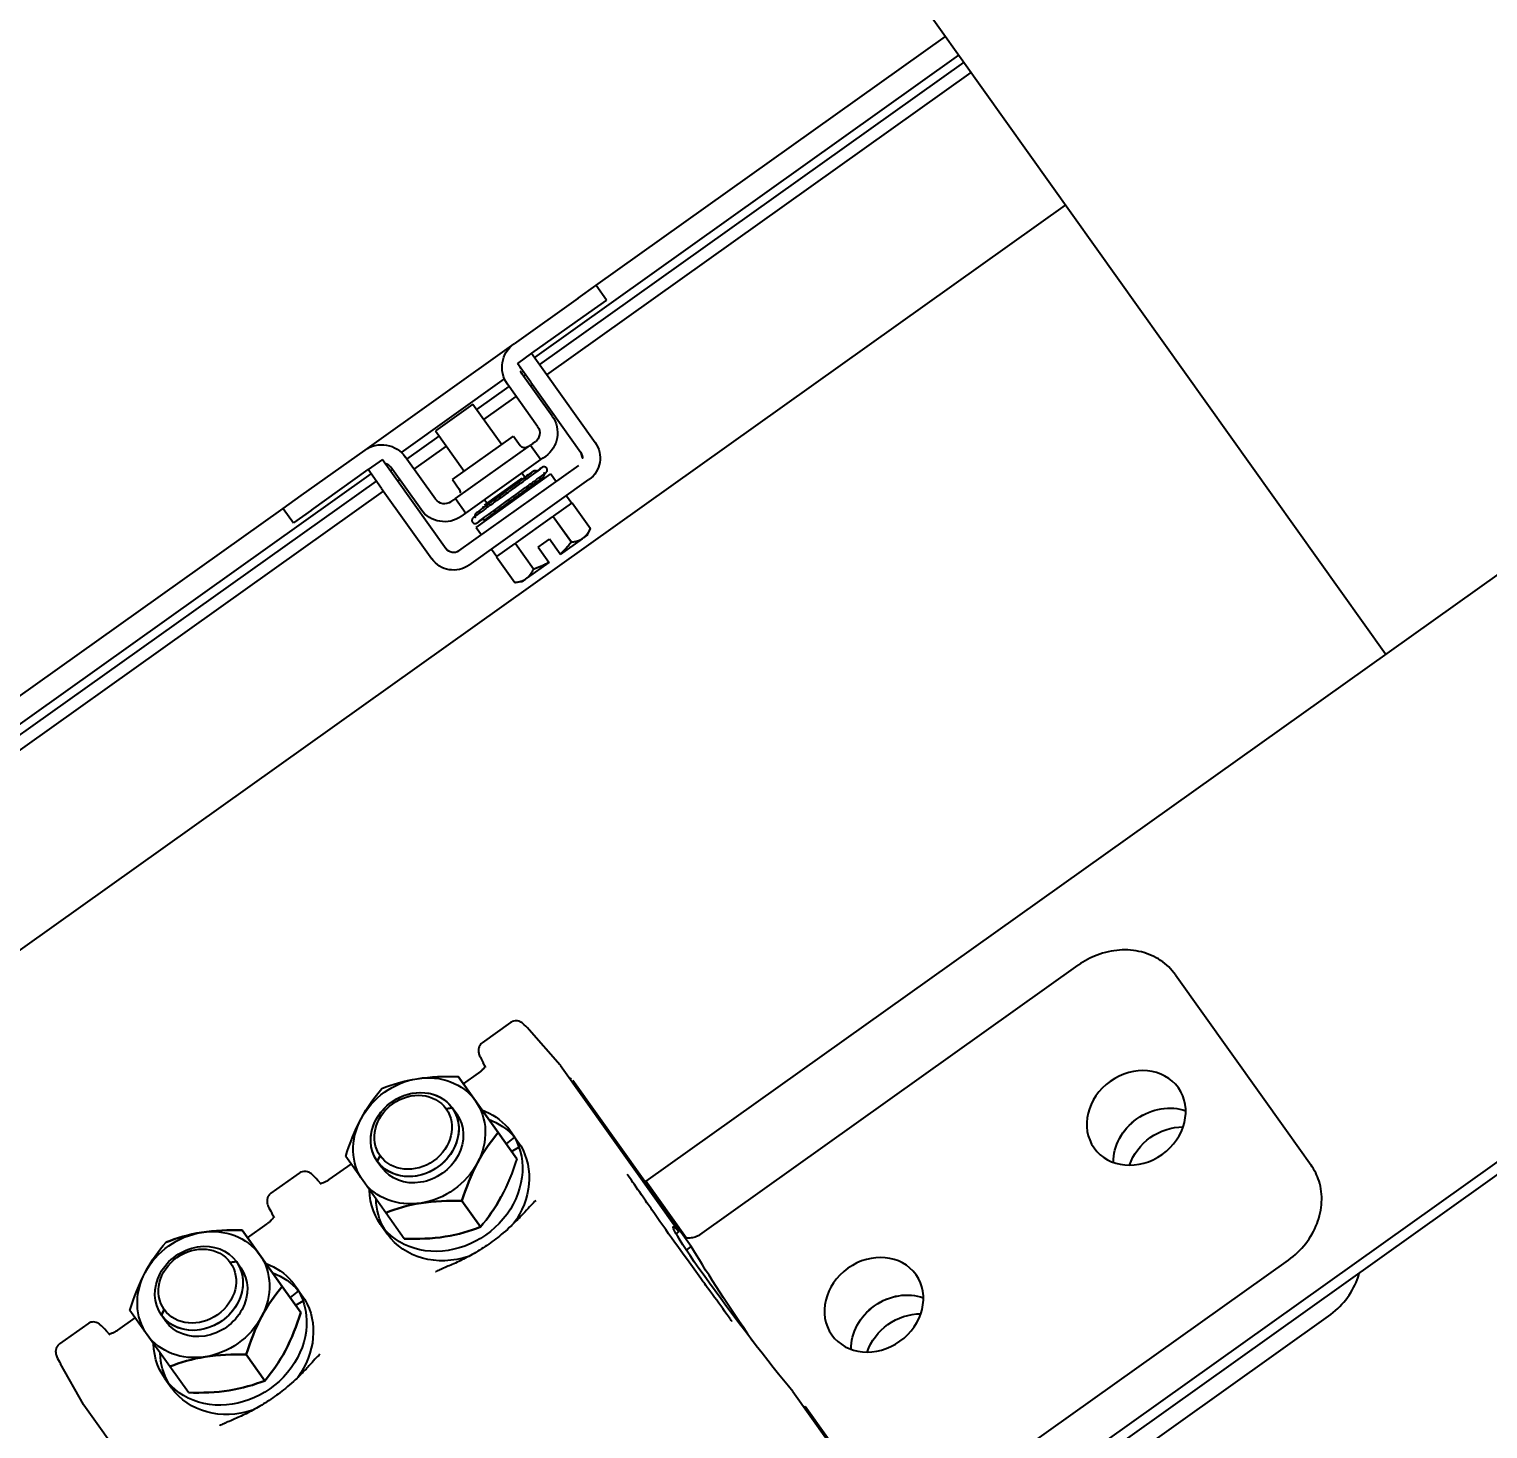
# Model space of a CAD drawing. Header units: feet. Extents: x 2321988 to 2329858, y 6722724 to 6730499.
# Drawn here: x 2326038.426 to 2326039.086, y 6726820.57 to 6726821.204 of the extents above; entities that cross this region are included whole.
import ezdxf

# ---------------------------------------------------------------- set-up
doc = ezdxf.new("R2010")
doc.units = ezdxf.units.FT
doc.header["$MEASUREMENT"] = 0
doc.header["$PDSIZE"] = 5
doc.layers.add('BESS Dimensions', color=3, linetype='Continuous')
doc.layers.add('C-BESS-EQUIPMENT', color=255, linetype='Continuous')
doc.styles.add('TG_DIMS', font='arial.ttf')
doc.dimstyles.new('TG-PROPOSED-ANNO', dxfattribs={"dimtxt": 0.1, "dimasz": 0.1, "dimexe": 0.05, "dimexo": 0.05, "dimgap": 0.02, "dimtad": 0, "dimtih": 1, "dimtoh": 1, "dimdsep": 46, "dimtxsty": 'TG_DIMS', "dimcen": 0, "dimclrd": 256, "dimclre": 256, "dimclrt": 256, "dimaunit": 1, "dimadec": 6, "dimazin": 2, "dimtfac": 1, "dimtofl": 0, "dimtmove": 1, "dimatfit": 3, "dimfxl": 1, "dimtolj": 1, "dimtzin": 0, "dimarcsym": 0})

# ---------------------------------------------------------------- blocks, each defined once
blk = doc.blocks.new('Midpoint Site Plan$0$GA 34.5kV 10MVAR Cap Bank top')
at = {"color": 0}
for p, q in [((-23.4298, 39.2302), (-20.905, 39.2302)), ((-23.505, 39.0877), (-23.505, 37.9801)), ((23.5, 39.1353), (-23.5, 39.1353)), ((23.5, 39.0791), (-23.5, 39.0791)), ((-23.5121, 37.8751), (-23.5121, 38.9827)), ((-23.1914, 38.8552), (-20.905, 38.8552)), ((-20.505, 38.2761), (-20.505, 38.5061)), ((-20.505, 37.2369), (-20.505, 38.2761)), ((-23.5121, 37.9801), (-23.505, 37.9801)), ((-23.5373, 36.913), (-23.505, 36.913)), ((-23.505, 36.913), (-23.505, 35.8054)), ((-23.5, 36.8587), (-23.5, 36.481)), ((-23.4295, 36.8878), (-20.905, 36.8878)), ((-23.5121, 36.808), (-23.5318, 36.808)), ((-23.5121, 35.7004), (-23.5121, 36.808)), ((-26.6921, 36.759), (-26.6921, 35.7004)), ((23.5, 36.481), (-23.5, 36.481)), ((-18.565, 36.481), (-18.565, 31.352)), ((-26.1565, 36.2185), (-26.1565, 36.2185)), ((-24.0477, 36.2185), (-24.0477, 36.2185)), ((-25.815, 35.9877), (-25.815, 36.1617)), ((-25.815, 36.1617), (-25.815, 35.9877)), ((-24.375, 35.9877), (-24.375, 36.1617)), ((-24.375, 36.1617), (-24.375, 35.9877)), ((-26.2495, 35.8377), (-26.2495, 35.9002)), ((-26.19, 35.9742), (-26.19, 35.8002)), ((-25.44, 35.8002), (-25.44, 35.9742)), ((-25.44, 35.9742), (-25.44, 35.8002)), ((-25.4399, 35.9258), (-25.3935, 35.929)), ((-25.3818, 35.8673), (-25.3818, 35.9298)), ((-24.8095, 35.8377), (-24.8095, 35.9002)), ((-24.75, 35.9742), (-24.75, 35.8002)), ((-24, 35.8002), (-24, 35.9742)), ((-24, 35.9742), (-24, 35.8002)), ((-24, 35.9258), (-23.9535, 35.929)), ((-23.9418, 35.8673), (-23.9418, 35.9298)), ((-25.3822, 35.8707), (-25.4399, 35.8747)), ((-25.3818, 35.8673), (-25.3818, 35.8082)), ((-23.9422, 35.8707), (-24, 35.8747)), ((-23.9418, 35.8673), (-23.9418, 35.8082)), ((-26.19, 35.8002), (-26.19, 35.5877)), ((-25.44, 35.8002), (-25.44, 35.5877)), ((-25.44, 35.5877), (-25.44, 35.8002)), ((-24.75, 35.8002), (-24.75, 35.5877)), ((-24, 35.8002), (-24, 35.5877)), ((-24, 35.5877), (-24, 35.8002)), ((-26.6919, 35.6965), (-26.6654, 35.4439)), ((-23.5123, 35.6965), (-23.5388, 35.4439)), ((-26.19, 35.5877), (-26.19, 35.4252)), ((-26.065, 35.5877), (-26.065, 35.5456)), ((-25.565, 35.5456), (-25.565, 35.5877)), ((-25.44, 35.5877), (-25.44, 35.4252)), ((-25.44, 35.4252), (-25.44, 35.5877)), ((-24.75, 35.5877), (-24.75, 35.4252)), ((-24.625, 35.5456), (-24.625, 35.5877)), ((-24.625, 35.5877), (-24.625, 35.5456)), ((-24.125, 35.5877), (-24.125, 35.5456)), ((-24.125, 35.5456), (-24.125, 35.5877)), ((-24, 35.5877), (-24, 35.4252)), ((-24, 35.4252), (-24, 35.5877)), ((-26.065, 35.5456), (-26.0352, 35.5307)), ((-26.0352, 35.5307), (-26.065, 35.5456)), ((-25.5947, 35.5307), (-25.565, 35.5456)), ((-25.565, 35.5456), (-25.5947, 35.5307)), ((-24.625, 35.5456), (-24.5952, 35.5307)), ((-24.5952, 35.5307), (-24.625, 35.5456)), ((-24.1547, 35.5307), (-24.125, 35.5456)), ((-24.125, 35.5456), (-24.1547, 35.5307)), ((-26.3557, 35.4728), (-26.3588, 35.4439)), ((-26.3056, 35.4754), (-26.1901, 35.4754)), ((-25.4399, 35.4754), (-25.3086, 35.4754)), ((-25.2584, 35.4728), (-25.2554, 35.4439)), ((-24.9457, 35.4728), (-24.9488, 35.4439)), ((-24.8956, 35.4754), (-24.7501, 35.4754)), ((-23.9999, 35.4754), (-23.8986, 35.4754)), ((-23.8484, 35.4728), (-23.8454, 35.4439)), ((-26.4177, 35.3522), (-26.6065, 35.3522)), ((-25.0077, 35.3522), (-25.1965, 35.3522)), ((-23.5977, 35.3522), (-23.7865, 35.3522)), ((-28.9051, 33.4855), (-18.565, 33.4855)), ((-22.1586, 33.437), (-22.1921, 33.4177)), ((-22.1921, 33.247), (-22.1921, 33.4177)), ((-22.1347, 33.437), (-22.1586, 33.437)), ((-22.1347, 33.437), (-22.1233, 33.437)), ((-21.9771, 33.437), (-22.1233, 33.437)), ((-22.0657, 33.4177), (-22.0659, 33.4177)), ((-22.0659, 33.247), (-22.0659, 33.4177)), ((-22.0657, 33.247), (-22.0657, 33.4177)), ((-21.9771, 33.4353), (-21.9771, 33.437)), ((-21.9771, 33.336), (-21.9771, 33.4353)), ((-21.7559, 33.437), (-21.9021, 33.437)), ((-21.9021, 33.437), (-21.9021, 33.4353)), ((-21.9021, 33.4353), (-21.9021, 33.336)), ((-21.8132, 33.4177), (-21.8135, 33.4177)), ((-21.8135, 33.247), (-21.8135, 33.4177)), ((-21.8132, 33.247), (-21.8132, 33.4177)), ((-21.7559, 33.437), (-21.7445, 33.437)), ((-21.7206, 33.437), (-21.7445, 33.437)), ((-21.7206, 33.437), (-21.6871, 33.4177)), ((-21.6871, 33.247), (-21.6871, 33.4177)), ((-21.9771, 33.336), (-21.9021, 33.336)), ((-22.1921, 33.247), (-22.1895, 33.247)), ((-22.1896, 33.197), (-22.1896, 33.247)), ((-22.1895, 33.247), (-22.0685, 33.247)), ((-22.0685, 33.247), (-22.0659, 33.247)), ((-22.0657, 33.247), (-22.0659, 33.247)), ((-22.0657, 33.247), (-22.0606, 33.247)), ((-22.0606, 33.247), (-21.8186, 33.247)), ((-21.8186, 33.247), (-21.8135, 33.247)), ((-21.8132, 33.247), (-21.8135, 33.247)), ((-21.8132, 33.247), (-21.8107, 33.247)), ((-21.8107, 33.247), (-21.6896, 33.247)), ((-21.6896, 33.197), (-21.6896, 33.247)), ((-21.6896, 33.247), (-21.6871, 33.247)), ((-22.3396, 33.197), (-21.5396, 33.197)), ((-22.4846, 32.582), (-22.4846, 33.052)), ((-22.3896, 32.582), (-22.3896, 33.052)), ((-22.3396, 33.102), (-21.5396, 33.102)), ((-22.1896, 33.052), (-22.1896, 33.102)), ((-22.1896, 33.052), (-21.6896, 33.052)), ((-21.6896, 33.052), (-21.6896, 33.102)), ((-21.4896, 32.582), (-21.4896, 33.052)), ((-21.3946, 32.582), (-21.3946, 33.052)), ((-22.0821, 32.9795), (-21.8614, 32.9795)), ((-22.0646, 32.957), (-22.0646, 32.9795)), ((-21.8614, 32.9795), (-21.8388, 32.9795)), ((-21.8146, 32.957), (-21.8146, 32.9858)), ((-22.2201, 32.957), (-22.2061, 32.957)), ((-22.2061, 32.957), (-22.1901, 32.957)), ((-22.1901, 32.957), (-21.6891, 32.957)), ((-22.1901, 32.86), (-22.1901, 32.957)), ((-21.6891, 32.957), (-21.6731, 32.957)), ((-21.6891, 32.86), (-21.6891, 32.957)), ((-21.6731, 32.957), (-21.6591, 32.957)), ((-22.2201, 32.86), (-22.2061, 32.86)), ((-22.1901, 32.86), (-22.2061, 32.86)), ((-22.1901, 32.86), (-21.6891, 32.86)), ((-22.1431, 32.767), (-22.1431, 32.83)), ((-21.7361, 32.767), (-21.7361, 32.83)), ((-21.6731, 32.86), (-21.6891, 32.86)), ((-21.6731, 32.86), (-21.6591, 32.86)), ((-22.3771, 32.8), (-22.3771, 32.517)), ((-22.2801, 32.8), (-22.2801, 32.517)), ((-22.1431, 32.767), (-21.7361, 32.767)), ((-22.0646, 32.497), (-22.0646, 32.767)), ((-21.8146, 32.497), (-21.8146, 32.767)), ((-21.5991, 32.8), (-21.5991, 32.517)), ((-21.5021, 32.8), (-21.5021, 32.517)), ((-28.1121, 32.6003), (-22.4846, 32.6003)), ((-22.4846, 32.582), (-22.4846, 32.457)), ((-22.3896, 32.6003), (-22.3771, 32.6003)), ((-22.3896, 32.457), (-22.3896, 32.582)), ((-22.2801, 32.6003), (-22.0646, 32.6003)), ((-21.8146, 32.6003), (-21.5991, 32.6003)), ((-21.5021, 32.6003), (-21.4896, 32.6003)), ((-21.4896, 32.582), (-21.4896, 32.457)), ((-21.3946, 32.6003), (-18.565, 32.6003)), ((-21.3946, 32.457), (-21.3946, 32.582)), ((-28.1121, 32.5327), (-22.4846, 32.5327)), ((-22.3896, 32.5327), (-22.3771, 32.5327)), ((-22.2801, 32.5327), (-22.0646, 32.5327)), ((-21.8146, 32.497), (-22.0646, 32.497)), ((-21.8146, 32.5327), (-21.5991, 32.5327)), ((-21.5021, 32.5327), (-21.4896, 32.5327)), ((-21.3946, 32.5327), (-18.565, 32.5327)), ((-28.2251, 32.4853), (-22.4846, 32.4853)), ((-22.9831, 32.36), (-22.9831, 32.457)), ((-22.8631, 32.457), (-22.9831, 32.457)), ((-22.8631, 32.457), (-22.4846, 32.457)), ((-22.3896, 32.457), (-22.4846, 32.457)), ((-22.3896, 32.4853), (-22.3861, 32.4853)), ((-22.2833, 32.4853), (-21.5959, 32.4853)), ((-21.4931, 32.4853), (-21.4896, 32.4853)), ((-21.3946, 32.457), (-21.4896, 32.457)), ((-21.3946, 32.4853), (-18.565, 32.4853)), ((-21.0161, 32.457), (-21.3946, 32.457)), ((-20.8961, 32.457), (-21.0161, 32.457)), ((-20.8961, 32.457), (-20.8961, 32.36)), ((-29.7812, 32.36), (-22.983, 32.36)), ((-22.983, 32.36), (-22.8631, 32.36)), ((-22.8631, 32.36), (-22.4371, 32.36)), ((-22.4371, 32.36), (-21.4421, 32.36)), ((-21.0161, 32.36), (-21.4421, 32.36)), ((-21.0161, 32.36), (-20.8962, 32.36)), ((-20.8962, 32.36), (-18.565, 32.36))]:
    blk.add_line(p, q, dxfattribs=at)
for centre, radius, start, end in [((-26.8684, 29.3215), 8.5625, 90, 180), ((-26.8684, 29.3215), 7.4375, 90, 180), ((-22.3396, 33.052), 0.145, 90, 180), ((-21.5396, 33.052), 0.145, 0, 90), ((-22.3396, 33.052), 0.05, 90, 180), ((-22.0921, 33.0345), 0.0175, 90, 139.00995), ((-21.7871, 33.0345), 0.0175, 26.61347, 90), ((-21.5396, 33.052), 0.05, 0, 90), ((-22.0821, 32.997), 0.0175, 209.02691, 270), ((-21.8388, 32.997), 0.0175, 270, 320.943), ((-22.2201, 32.8), 0.157, 90, 180), ((-21.6591, 32.8), 0.157, 0, 90), ((-22.2201, 32.8), 0.06, 90, 180), ((-22.1731, 32.83), 0.03, 0, 90), ((-21.7061, 32.83), 0.03, 90, 180), ((-21.6591, 32.8), 0.06, 0, 90), ((-22.4371, 32.517), 0.157, 270, 0), ((-22.4371, 32.517), 0.06, 322.34154, 0), ((-21.4421, 32.517), 0.157, 180, 270), ((-21.4421, 32.517), 0.06, 180, 217.65846)]:
    blk.add_arc(centre, radius, start, end, dxfattribs=at)
for centre in [(-22.88, 37.7465), (-21.13, 37.7465)]:
    blk.add_ellipse(centre, major_axis=(-0.2812, 0), ratio=0.866025, dxfattribs=at)
for centre, major_axis, ratio, start_param, end_param in [((-22.88, 38.1215), (0.281, 0), 0.866025, 4.020289, 5.404489), ((-21.13, 38.1215), (0.281, 0), 0.866025, 4.020289, 5.404489), ((-23.5066, 37.394), (-0.0164, -0.625), 0.045355, 3.835183, 6.639175), ((-22.88, 37.9965), (-0.2812, 0), 0.866025, 0.538909, 2.602683), ((-22.88, 37.9965), (-0.281, 0), 0.866025, 0.538432, 2.603161), ((-21.13, 37.9965), (-0.2812, 0), 0.866025, 0.538909, 2.602683), ((-21.13, 37.9965), (-0.281, 0), 0.866025, 0.538432, 2.603161), ((-23.4995, 37.394), (0.0164, -0.625), 0.045355, 4.574848, 5.589595), ((-23.499, 37.4665), (0.0328, 1.25), 0.045355, 1.882394, 2.308778), ((-25.815, 35.8377), (-0.4345, 0), 0.866025, 3.220132, 6.812111), ((-25.815, 35.9002), (-0.4345, 0), 0.866025, 5.054315, 6.283185), ((-25.815, 35.9002), (-0.4345, 0), 0.866025, 5.054315, 6.283185), ((-25.815, 35.9003), (-0.4345, 0), 0.866025, 4.372172, 4.372178), ((-25.815, 35.9003), (-0.4345, 0), 0.866025, 4.372172, 4.372178), ((-25.815, 35.9002), (0.4345, 0), 0.866025, 0.07854, 1.203207), ((-25.815, 35.9002), (0.4345, 0), 0.866025, 0.07854, 1.203207), ((-24.375, 35.8377), (-0.4345, 0), 0.866025, 3.220132, 6.812111), ((-24.375, 35.9002), (-0.4345, 0), 0.866025, 5.054315, 6.283185), ((-24.375, 35.9002), (-0.4345, 0), 0.866025, 5.054315, 6.283185), ((-24.375, 35.9003), (-0.4345, 0), 0.866025, 4.372069, 4.372077), ((-24.375, 35.9003), (-0.4345, 0), 0.866025, 4.372069, 4.372077), ((-24.375, 35.9002), (0.4345, 0), 0.866025, 0.07854, 1.203207), ((-24.375, 35.9002), (0.4345, 0), 0.866025, 0.07854, 1.203207), ((-25.815, 35.5877), (0.375, 0), 0.866025, 1.047198, 2.094395), ((-25.815, 35.5877), (0.375, 0), 0.866025, 1.047198, 2.094395), ((-24.375, 35.5877), (0.375, 0), 0.866025, 1.047198, 2.094395), ((-24.375, 35.5877), (0.375, 0), 0.866025, 1.047198, 2.094395), ((-25.815, 35.9002), (-0.4345, 0), 0.866025, 0.083144, 0.528902), ((-25.815, 35.9002), (-0.4345, 0), 0.866025, 0.083144, 0.528902), ((-25.815, 35.5877), (-0.375, 0), 0.866025, 5.235988, 6.283185), ((-25.815, 35.5877), (-0.375, 0), 0.866025, 5.235988, 6.283185), ((-25.815, 35.5877), (0.375, 0), 0.866025, 0, 1.047198), ((-25.815, 35.5877), (0.375, 0), 0.866025, 0, 1.047198), ((-25.815, 35.9002), (0.4345, 0), 0.866025, 5.754284, 6.200041), ((-25.815, 35.9002), (0.4345, 0), 0.866025, 5.754284, 6.200041), ((-24.375, 35.9002), (-0.4345, 0), 0.866025, 0.083144, 0.528902), ((-24.375, 35.9002), (-0.4345, 0), 0.866025, 0.083144, 0.528902), ((-24.375, 35.5877), (-0.375, 0), 0.866025, 5.235988, 6.283185), ((-24.375, 35.5877), (-0.375, 0), 0.866025, 5.235988, 6.283185), ((-24.375, 35.5877), (0.375, 0), 0.866025, 0, 1.047198), ((-24.375, 35.5877), (0.375, 0), 0.866025, 0, 1.047198), ((-24.375, 35.9002), (0.4345, 0), 0.866025, 5.754284, 6.200041), ((-24.375, 35.9002), (0.4345, 0), 0.866025, 5.754284, 6.200041), ((-25.815, 35.5877), (0.25, 0), 0.866025, 0, 3.141593), ((-25.815, 35.5456), (-0.25, 0), 0.866025, 3.141593, 6.283185), ((-25.815, 35.5456), (0.25, 0), 0.866025, 0, 3.141593), ((-25.815, 35.8377), (0.4345, 0), 0.866025, 5.754259, 6.204645), ((-24.375, 35.5877), (0.25, 0), 0.866025, 0, 3.141593), ((-24.375, 35.5456), (-0.25, 0), 0.866025, 3.141593, 6.283185), ((-24.375, 35.5456), (0.25, 0), 0.866025, 0, 3.141593), ((-24.375, 35.8377), (0.4345, 0), 0.866025, 5.754259, 6.204645), ((-23.5551, 35.8054), (0.0501, 0), 0.864839, 5.744205, 6.283185), ((-26.642, 35.7004), (-0.0501, 0), 0.864839, 0, 0.090401), ((-25.815, 35.5307), (-0.2202, 0), 0.866025, 3.141593, 6.283185), ((-25.815, 35.5307), (-0.2202, 0), 0.866025, 3.141593, 6.283185), ((-24.375, 35.5307), (-0.2202, 0), 0.866025, 3.141593, 6.283185), ((-24.375, 35.5307), (-0.2202, 0), 0.866025, 3.141593, 6.283185), ((-23.5622, 35.7004), (-0.0501, 0), 0.864839, 3.051191, 3.141593), ((-25.815, 35.5877), (-0.375, 0), 0.866025, 0, 1.047198), ((-25.815, 35.5877), (-0.375, 0), 0.866025, 0, 1.047198), ((-25.815, 35.5877), (0.375, 0), 0.866025, 5.235988, 6.283185), ((-25.815, 35.5877), (0.375, 0), 0.866025, 5.235988, 6.283185), ((-24.375, 35.5877), (-0.375, 0), 0.866025, 0, 1.047198), ((-24.375, 35.5877), (-0.375, 0), 0.866025, 0, 1.047198), ((-24.375, 35.5877), (0.375, 0), 0.866025, 5.235988, 6.283185), ((-24.375, 35.5877), (0.375, 0), 0.866025, 5.235988, 6.283185), ((-25.815, 35.5456), (-0.25, 0), 0.866025, 0, 3.141593), ((-25.815, 35.5307), (0.2202, 0), 0.866025, 3.141593, 6.283185), ((-25.815, 35.5307), (0.2202, 0), 0.866025, 3.141593, 6.283185), ((-24.375, 35.5456), (0.25, 0), 0.866025, 3.141593, 6.283185), ((-24.375, 35.5456), (-0.25, 0), 0.866025, 0, 3.141593), ((-24.375, 35.5307), (0.2202, 0), 0.866025, 3.141593, 6.283185), ((-24.375, 35.5307), (0.2202, 0), 0.866025, 3.141593, 6.283185), ((-25.815, 35.5877), (-0.375, 0), 0.866025, 1.047198, 2.094395), ((-25.815, 35.5877), (-0.375, 0), 0.866025, 1.047198, 2.094395), ((-24.375, 35.5877), (-0.375, 0), 0.866025, 1.047198, 2.094395), ((-24.375, 35.5877), (-0.375, 0), 0.866025, 1.047198, 2.094395)]:
    blk.add_ellipse(centre, major_axis=major_axis, ratio=ratio, start_param=start_param, end_param=end_param, dxfattribs=at)
for points, knots in [([(-20.905, 39.2302), (-20.8616, 39.2302), (-20.8176, 39.2239), (-20.7361, 39.1998), (-20.6975, 39.1819), (-20.6521, 39.1519), (-20.6411, 39.1438), (-20.6307, 39.1353)], [0, 0, 0, 0, 0.3307506, 0.3307506, 0.6555483, 0.6555483, 0.764028, 0.764028, 0.764028, 0.764028]), ([(-20.905, 38.8552), (-20.8616, 38.8552), (-20.8176, 38.8489), (-20.7361, 38.8248), (-20.6975, 38.8069), (-20.6294, 38.762), (-20.5992, 38.7343), (-20.5509, 38.6728), (-20.5323, 38.6383), (-20.5103, 38.5713), (-20.505, 38.5386), (-20.505, 38.5061)], [0, 0, 0, 0, 0.330751, 0.330751, 0.655548, 0.655548, 0.980124, 0.980124, 1.303371, 1.303371, 1.583995, 1.583995, 1.583995, 1.583995]), ([(-23.5602, 37.3744), (-23.5602, 37.3741), (-23.5602, 37.3738), (-23.5602, 37.366), (-23.5603, 37.3581), (-23.5605, 37.3429), (-23.5608, 37.3029), (-23.5612, 37.263), (-23.5618, 37.1987), (-23.5622, 37.158), (-23.5627, 37.1174), (-23.5628, 37.1011), (-23.563, 37.0847)], [-0.000025561, -0.000025561, -0.000025561, -0.000025561, 0, 0, 0, 0.001239744, 0.001239744, 0.001239744, 0.006483154, 0.006483154, 0.006483154, 0.007793861, 0.007793861, 0.007793861, 0.007793861]), ([(-20.505, 37.2369), (-20.505, 37.1995), (-20.5121, 37.1615), (-20.5391, 37.0912), (-20.559, 37.0578), (-20.6094, 36.9988), (-20.6405, 36.9724), (-20.7098, 36.9299), (-20.749, 36.9133), (-20.8269, 36.8929), (-20.8661, 36.8878), (-20.905, 36.8878)], [0, 0, 0, 0, 0.324275, 0.324275, 0.643193, 0.643193, 0.964466, 0.964466, 1.287957, 1.287957, 1.584026, 1.584026, 1.584026, 1.584026]), ([(-23.4298, 36.8878), (-23.439, 36.8878), (-23.4481, 36.8863), (-23.4664, 36.8808), (-23.4756, 36.8766), (-23.4917, 36.8663), (-23.4988, 36.8603), (-23.505, 36.8537)], [0, 0, 0, 0, 0.0722453, 0.0722453, 0.1496883, 0.1496883, 0.2204504, 0.2204504, 0.2204504, 0.2204504]), ([(-23.563, 36.6266), (-23.5627, 36.6039), (-23.5624, 36.5806), (-23.5619, 36.5416), (-23.5614, 36.5026), (-23.5608, 36.447), (-23.5605, 36.4196), (-23.5602, 36.3921), (-23.5602, 36.3919), (-23.5602, 36.3916)], [0, 0, 0, 0, 0.002338422, 0.002338422, 0.002338422, 0.007793564, 0.007793564, 0.007793564, 0.007819124, 0.007819124, 0.007819124, 0.007819124]), ([(-25.4877, 36.2185), (-25.5099, 36.2217), (-25.5364, 36.2282), (-25.5916, 36.2398), (-25.6136, 36.2441), (-25.6705, 36.2535), (-25.7083, 36.2583), (-25.764, 36.2621), (-25.7806, 36.2628), (-25.8132, 36.2636), (-25.8293, 36.2636), (-25.8772, 36.2626), (-25.9091, 36.2604), (-25.9682, 36.2542), (-25.996, 36.25), (-26.0476, 36.241), (-26.0713, 36.2359), (-26.1156, 36.2263), (-26.135, 36.2219), (-26.1534, 36.219), (-26.1549, 36.2187), (-26.1565, 36.2185)], [0.000015, 0.000015, 0.000015, 0.000015, 0.437173, 0.437173, 0.669825, 0.669825, 0.980506, 0.980506, 1.108054, 1.108054, 1.229932, 1.229932, 1.47407, 1.47407, 1.719504, 1.719504, 1.988171, 1.988171, 2.312812, 2.312812, 2.343368, 2.343368, 2.343368, 2.343368]), ([(-24.0477, 36.2185), (-24.0699, 36.2217), (-24.0964, 36.2282), (-24.1516, 36.2398), (-24.1736, 36.2441), (-24.2305, 36.2535), (-24.2683, 36.2583), (-24.3239, 36.2621), (-24.3406, 36.2628), (-24.3732, 36.2636), (-24.3893, 36.2636), (-24.4372, 36.2626), (-24.4691, 36.2604), (-24.5281, 36.2542), (-24.556, 36.25), (-24.6076, 36.241), (-24.6313, 36.2359), (-24.6756, 36.2263), (-24.695, 36.2219), (-24.7134, 36.219), (-24.7149, 36.2187), (-24.7165, 36.2185)], [0, 0, 0, 0, 0.437127, 0.437127, 0.669778, 0.669778, 0.980465, 0.980465, 1.108014, 1.108014, 1.229892, 1.229892, 1.47403, 1.47403, 1.719463, 1.719463, 1.988128, 1.988128, 2.312764, 2.312764, 2.343367, 2.343367, 2.343367, 2.343367]), ([(-26.6065, 35.3522), (-26.6123, 35.3522), (-26.6181, 35.3533), (-26.6287, 35.357), (-26.6337, 35.3598), (-26.642, 35.3663), (-26.6454, 35.37), (-26.6503, 35.3767), (-26.6519, 35.3797), (-26.6546, 35.3852), (-26.6556, 35.3878), (-26.6577, 35.3943), (-26.6586, 35.3979), (-26.6618, 35.413), (-26.6636, 35.4263), (-26.6654, 35.4439)], [0, 0, 0, 0, 0.0457725, 0.0457725, 0.0914238, 0.0914238, 0.1359304, 0.1359304, 0.1764845, 0.1764845, 0.2222793, 0.2222793, 0.3079814, 0.3079814, 0.5672647, 0.5672647, 0.5672647, 0.5672647]), ([(-26.3588, 35.4439), (-26.361, 35.4223), (-26.3626, 35.4083), (-26.3679, 35.3895), (-26.3694, 35.3843), (-26.3757, 35.374), (-26.3783, 35.3706), (-26.3846, 35.3642), (-26.3885, 35.3612), (-26.3973, 35.3562), (-26.4024, 35.3543), (-26.4109, 35.3526), (-26.4143, 35.3522), (-26.4177, 35.3522)], [0, 0, 0, 0, 0.3175524, 0.3175524, 0.4150842, 0.4150842, 0.4563239, 0.4563239, 0.4969483, 0.4969483, 0.539898, 0.539898, 0.5667784, 0.5667784, 0.5667784, 0.5667784]), ([(-26.3056, 35.4754), (-26.312, 35.4754), (-26.3186, 35.475), (-26.3306, 35.4734), (-26.3363, 35.4722), (-26.3458, 35.4695), (-26.3499, 35.468), (-26.3544, 35.4659), (-26.3556, 35.4652), (-26.3566, 35.4646)], [0, 0, 0, 0, 0.0490393, 0.0490393, 0.0968124, 0.0968124, 0.1417134, 0.1417134, 0.1627392, 0.1627392, 0.1627392, 0.1627392]), ([(-25.2576, 35.4646), (-25.2588, 35.4653), (-25.2603, 35.4661), (-25.2646, 35.4681), (-25.2677, 35.4693), (-25.2752, 35.4715), (-25.2797, 35.4726), (-25.2897, 35.4743), (-25.2954, 35.4749), (-25.3036, 35.4754), (-25.3061, 35.4754), (-25.3086, 35.4754)], [0.1367281, 0.1367281, 0.1367281, 0.1367281, 0.1617657, 0.1617657, 0.1970683, 0.1970683, 0.2367314, 0.2367314, 0.2807837, 0.2807837, 0.2997663, 0.2997663, 0.2997663, 0.2997663]), ([(-25.1965, 35.3522), (-25.2023, 35.3522), (-25.2081, 35.3533), (-25.2187, 35.357), (-25.2237, 35.3598), (-25.232, 35.3663), (-25.2354, 35.37), (-25.2403, 35.3767), (-25.2419, 35.3797), (-25.2446, 35.3852), (-25.2456, 35.3878), (-25.2477, 35.3943), (-25.2486, 35.3979), (-25.2518, 35.413), (-25.2536, 35.4263), (-25.2554, 35.4439)], [0, 0, 0, 0, 0.0457725, 0.0457725, 0.0914238, 0.0914238, 0.1359304, 0.1359304, 0.1764845, 0.1764845, 0.2222793, 0.2222793, 0.3079814, 0.3079814, 0.5672647, 0.5672647, 0.5672647, 0.5672647]), ([(-24.9488, 35.4439), (-24.951, 35.4223), (-24.9526, 35.4083), (-24.9579, 35.3895), (-24.9594, 35.3843), (-24.9657, 35.374), (-24.9683, 35.3706), (-24.9746, 35.3642), (-24.9785, 35.3612), (-24.9873, 35.3562), (-24.9924, 35.3543), (-25.0009, 35.3526), (-25.0043, 35.3522), (-25.0077, 35.3522)], [0, 0, 0, 0, 0.3175524, 0.3175524, 0.4150842, 0.4150842, 0.4563239, 0.4563239, 0.4969483, 0.4969483, 0.539898, 0.539898, 0.5667784, 0.5667784, 0.5667784, 0.5667784]), ([(-24.8956, 35.4754), (-24.902, 35.4754), (-24.9086, 35.475), (-24.9206, 35.4734), (-24.9263, 35.4722), (-24.9358, 35.4695), (-24.9399, 35.468), (-24.9444, 35.4659), (-24.9456, 35.4652), (-24.9466, 35.4646)], [0, 0, 0, 0, 0.0490393, 0.0490393, 0.0968124, 0.0968124, 0.1417134, 0.1417134, 0.1627392, 0.1627392, 0.1627392, 0.1627392]), ([(-23.8476, 35.4646), (-23.8488, 35.4653), (-23.8503, 35.4661), (-23.8546, 35.4681), (-23.8577, 35.4693), (-23.8652, 35.4715), (-23.8697, 35.4726), (-23.8797, 35.4743), (-23.8854, 35.4749), (-23.8936, 35.4754), (-23.8961, 35.4754), (-23.8986, 35.4754)], [0.1367281, 0.1367281, 0.1367281, 0.1367281, 0.1617657, 0.1617657, 0.1970683, 0.1970683, 0.2367314, 0.2367314, 0.2807837, 0.2807837, 0.2997663, 0.2997663, 0.2997663, 0.2997663]), ([(-23.7865, 35.3522), (-23.7923, 35.3522), (-23.7981, 35.3533), (-23.8087, 35.357), (-23.8137, 35.3598), (-23.822, 35.3663), (-23.8254, 35.37), (-23.8303, 35.3767), (-23.8319, 35.3797), (-23.8346, 35.3852), (-23.8356, 35.3878), (-23.8377, 35.3943), (-23.8386, 35.3979), (-23.8418, 35.413), (-23.8436, 35.4263), (-23.8454, 35.4439)], [0, 0, 0, 0, 0.0457725, 0.0457725, 0.0914238, 0.0914238, 0.1359304, 0.1359304, 0.1764845, 0.1764845, 0.2222793, 0.2222793, 0.3079814, 0.3079814, 0.5672647, 0.5672647, 0.5672647, 0.5672647]), ([(-23.5388, 35.4439), (-23.541, 35.4223), (-23.5426, 35.4083), (-23.5479, 35.3895), (-23.5494, 35.3843), (-23.5557, 35.374), (-23.5583, 35.3706), (-23.5646, 35.3642), (-23.5685, 35.3612), (-23.5773, 35.3562), (-23.5824, 35.3543), (-23.5909, 35.3526), (-23.5943, 35.3522), (-23.5977, 35.3522)], [0, 0, 0, 0, 0.3175524, 0.3175524, 0.4150842, 0.4150842, 0.4563239, 0.4563239, 0.4969483, 0.4969483, 0.539898, 0.539898, 0.5667784, 0.5667784, 0.5667784, 0.5667784]), ([(-22.1362, 33.0348), (-22.1357, 33.0362), (-22.135, 33.0375), (-22.1331, 33.0403), (-22.1317, 33.0417), (-22.1294, 33.0435), (-22.1286, 33.0441), (-22.1272, 33.0449), (-22.1265, 33.0452), (-22.1254, 33.0456), (-22.125, 33.0458), (-22.1241, 33.0461), (-22.1236, 33.0462), (-22.1227, 33.0464), (-22.1224, 33.0465), (-22.1216, 33.0466), (-22.1213, 33.0467), (-22.12, 33.0468), (-22.1193, 33.0469), (-22.1158, 33.0471), (-22.1119, 33.0472), (-22.1058, 33.0474), (-22.1049, 33.0474), (-22.1039, 33.0474)], [0.0145416, 0.0145416, 0.0145416, 0.0145416, 0.0258873, 0.0258873, 0.0408324, 0.0408324, 0.0484022, 0.0484022, 0.0545013, 0.0545013, 0.058666, 0.058666, 0.0652242, 0.0652242, 0.0722512, 0.0722512, 0.0845265, 0.0845265, 0.1191831, 0.1191831, 0.2236109, 0.2236109, 0.2407082, 0.2407082, 0.2407082, 0.2407082]), ([(-21.7857, 33.052), (-21.7854, 33.052), (-21.7851, 33.0519), (-21.7836, 33.0517), (-21.7823, 33.0514), (-21.7811, 33.051), (-21.7811, 33.051), (-21.7811, 33.051)], [1.37267923, 1.37267923, 1.37267923, 1.37267923, 1.3748469, 1.3748469, 1.38455915, 1.38455915, 1.38464673, 1.38464673, 1.38464673, 1.38464673]), ([(-22.1894, 33.0182), (-22.1894, 33.0199), (-22.1891, 33.0215), (-22.188, 33.0247), (-22.1873, 33.0263), (-22.1852, 33.0293), (-22.1838, 33.0308), (-22.1815, 33.0326), (-22.1807, 33.0331), (-22.1792, 33.0339), (-22.1785, 33.0343), (-22.1775, 33.0347), (-22.177, 33.0349), (-22.1761, 33.0352), (-22.1756, 33.0353), (-22.1748, 33.0355), (-22.1745, 33.0355), (-22.1738, 33.0356), (-22.1735, 33.0357), (-22.1725, 33.0358), (-22.172, 33.0358), (-22.1696, 33.036), (-22.1673, 33.0361), (-22.1579, 33.0363), (-22.1481, 33.0365), (-22.1354, 33.0367)], [0, 0, 0, 0, 0.012609, 0.012609, 0.0258086, 0.0258086, 0.04072, 0.04072, 0.0483375, 0.0483375, 0.0545733, 0.0545733, 0.0587367, 0.0587367, 0.064982, 0.064982, 0.0714229, 0.0714229, 0.0824659, 0.0824659, 0.1111363, 0.1111363, 0.1972339, 0.1972339, 0.3735985, 0.3735985, 0.3735985, 0.3735985]), ([(-22.1202, 32.9996), (-22.1363, 32.9998), (-22.1494, 32.9999), (-22.1618, 33.0002), (-22.1646, 33.0003), (-22.1689, 33.0004), (-22.1704, 33.0005), (-22.1723, 33.0006), (-22.1728, 33.0006), (-22.1741, 33.0008), (-22.1744, 33.0009), (-22.1752, 33.0011), (-22.1757, 33.0012), (-22.1767, 33.0015), (-22.1772, 33.0016), (-22.1787, 33.0022), (-22.1799, 33.0028), (-22.1819, 33.0042), (-22.1829, 33.0049), (-22.1852, 33.0071), (-22.1863, 33.0086), (-22.1882, 33.012), (-22.1889, 33.014), (-22.1893, 33.0168), (-22.1894, 33.0175), (-22.1894, 33.0182)], [0, 0, 0, 0, 0.1949266, 0.1949266, 0.2716069, 0.2716069, 0.3361056, 0.3361056, 0.367052, 0.367052, 0.3741653, 0.3741653, 0.3811157, 0.3811157, 0.3859674, 0.3859674, 0.3957598, 0.3957598, 0.4054396, 0.4054396, 0.4197164, 0.4197164, 0.4353906, 0.4353906, 0.4409487, 0.4409487, 0.4409487, 0.4409487]), ([(-22.1698, 33.0355), (-22.1698, 33.0355), (-22.1698, 33.0355), (-22.1696, 33.0355), (-22.169, 33.0355), (-22.1661, 33.0353), (-22.1622, 33.0352), (-22.1482, 33.0349), (-22.1356, 33.0347), (-22.12, 33.0346)], [0.0896774, 0.0896774, 0.0896774, 0.0896774, 0.0957082, 0.0957082, 0.134078, 0.134078, 0.2496755, 0.2496755, 0.4383083, 0.4383083, 0.4383083, 0.4383083]), ([(-21.7615, 32.9848), (-21.7615, 32.9848), (-21.7615, 32.9848), (-21.7618, 32.9848), (-21.7625, 32.9849), (-21.7658, 32.985), (-21.7696, 32.9851), (-21.7819, 32.9854), (-21.7919, 32.9855), (-21.8171, 32.9859), (-21.833, 32.9861), (-21.8675, 32.9864), (-21.8864, 32.9866), (-21.9263, 32.9869), (-21.9479, 32.9871), (-21.9889, 32.9875), (-22.009, 32.9877), (-22.0471, 32.988), (-22.0654, 32.9882), (-22.084, 32.9884), (-22.0869, 32.9885), (-22.0908, 32.9885), (-22.0919, 32.9885), (-22.0963, 32.9886), (-22.0995, 32.9886), (-22.1117, 32.9888), (-22.1196, 32.9889), (-22.1354, 32.9893), (-22.1412, 32.9894), (-22.1455, 32.9897), (-22.146, 32.9898), (-22.1477, 32.9901), (-22.1483, 32.9902), (-22.1495, 32.9905), (-22.15, 32.9907), (-22.1511, 32.9911), (-22.1518, 32.9914), (-22.1533, 32.9922), (-22.1541, 32.9927), (-22.156, 32.9942), (-22.1571, 32.9952), (-22.159, 32.9975), (-22.1599, 32.9988), (-22.1606, 33.0002)], [0.087747, 0.087747, 0.087747, 0.087747, 0.094898, 0.094898, 0.135648, 0.135648, 0.231517, 0.231517, 0.373729, 0.373729, 0.527032, 0.527032, 0.678588, 0.678588, 0.838795, 0.838795, 0.993695, 0.993695, 1.156936, 1.156936, 1.187331, 1.187331, 1.199944, 1.199944, 1.237808, 1.237808, 1.351992, 1.351992, 1.522792, 1.522792, 1.553548, 1.553548, 1.564221, 1.564221, 1.569146, 1.569146, 1.57562, 1.57562, 1.583252, 1.583252, 1.594704, 1.594704, 1.606332, 1.606332, 1.606332, 1.606332]), ([(-21.7093, 32.9955), (-21.7093, 32.9955), (-21.7093, 32.9955), (-21.7096, 32.9955), (-21.7102, 32.9955), (-21.7131, 32.9957), (-21.717, 32.9958), (-21.7306, 32.9961), (-21.7425, 32.9962), (-21.7725, 32.9966), (-21.7913, 32.9968), (-21.8332, 32.9972), (-21.8569, 32.9974), (-21.9056, 32.9977), (-21.9314, 32.9979), (-21.9815, 32.9983), (-22.0065, 32.9985), (-22.053, 32.9989), (-22.0752, 32.9991), (-22.1035, 32.9994), (-22.1123, 32.9995), (-22.1202, 32.9996)], [0.089677, 0.089677, 0.089677, 0.089677, 0.095708, 0.095708, 0.134078, 0.134078, 0.249675, 0.249675, 0.430063, 0.430063, 0.62008, 0.62008, 0.811755, 0.811755, 1.004055, 1.004055, 1.194729, 1.194729, 1.38853, 1.38853, 1.484256, 1.484256, 1.484256, 1.484256]), ([(-22.12, 33.0346), (-22.104, 33.0344), (-22.0845, 33.0342), (-22.0418, 33.0338), (-22.018, 33.0336), (-21.969, 33.0332), (-21.9431, 33.033), (-21.8931, 33.0326), (-21.8683, 33.0325), (-21.8221, 33.0321), (-21.8002, 33.0319), (-21.7633, 33.0315), (-21.7475, 33.0313), (-21.7231, 33.0309), (-21.7145, 33.0307), (-21.7086, 33.0305), (-21.7077, 33.0304), (-21.7061, 33.0303), (-21.7056, 33.0303), (-21.7039, 33.0299), (-21.7035, 33.0298), (-21.7026, 33.0296), (-21.7022, 33.0294), (-21.7007, 33.0289), (-21.6996, 33.0283), (-21.6975, 33.027), (-21.6965, 33.0263), (-21.6943, 33.0242), (-21.6931, 33.0227), (-21.6911, 33.0194), (-21.6904, 33.0174), (-21.6899, 33.0145), (-21.6898, 33.0137), (-21.6898, 33.0128)], [0, 0, 0, 0, 0.193523, 0.193523, 0.384655, 0.384655, 0.577454, 0.577454, 0.767837, 0.767837, 0.961877, 0.961877, 1.152035, 1.152035, 1.34689, 1.34689, 1.395624, 1.395624, 1.419923, 1.419923, 1.425541, 1.425541, 1.430358, 1.430358, 1.440097, 1.440097, 1.449709, 1.449709, 1.463659, 1.463659, 1.479357, 1.479357, 1.486108, 1.486108, 1.486108, 1.486108]), ([(-22.1174, 33.0464), (-22.1174, 33.0464), (-22.1174, 33.0464), (-22.1173, 33.0464), (-22.1168, 33.0464), (-22.1144, 33.0463), (-22.1114, 33.0461), (-22.1011, 33.0459), (-22.092, 33.0457), (-22.0688, 33.0453), (-22.0537, 33.0451), (-22.0207, 33.0448), (-22.0023, 33.0446), (-21.9631, 33.0442), (-21.9417, 33.044), (-21.9005, 33.0436), (-21.8802, 33.0435), (-21.8414, 33.0431), (-21.8224, 33.0429), (-21.7896, 33.0425), (-21.7753, 33.0423), (-21.753, 33.042), (-21.7447, 33.0418), (-21.7374, 33.0415), (-21.7358, 33.0414), (-21.7338, 33.0413), (-21.7333, 33.0413), (-21.7315, 33.0409), (-21.7309, 33.0408), (-21.7296, 33.0404), (-21.7291, 33.0403), (-21.728, 33.0399), (-21.7273, 33.0395), (-21.7258, 33.0387), (-21.725, 33.0382), (-21.723, 33.0367), (-21.7219, 33.0356), (-21.7201, 33.0334), (-21.7193, 33.0321), (-21.7186, 33.0308)], [0.053063, 0.053063, 0.053063, 0.053063, 0.056041, 0.056041, 0.091335, 0.091335, 0.177291, 0.177291, 0.316247, 0.316247, 0.467947, 0.467947, 0.618494, 0.618494, 0.778304, 0.778304, 0.933042, 0.933042, 1.095719, 1.095719, 1.259264, 1.259264, 1.421666, 1.421666, 1.487101, 1.487101, 1.518528, 1.518528, 1.529962, 1.529962, 1.534996, 1.534996, 1.541481, 1.541481, 1.549212, 1.549212, 1.560806, 1.560806, 1.571953, 1.571953, 1.571953, 1.571953]), ([(-21.743, 32.9962), (-21.7435, 32.9949), (-21.7442, 32.9937), (-21.746, 32.991), (-21.7474, 32.9895), (-21.7497, 32.9877), (-21.7505, 32.9872), (-21.752, 32.9863), (-21.7527, 32.986), (-21.7538, 32.9856), (-21.7542, 32.9854), (-21.7552, 32.9851), (-21.7557, 32.985), (-21.7565, 32.9848), (-21.7568, 32.9847), (-21.7576, 32.9846), (-21.7579, 32.9846), (-21.759, 32.9845), (-21.7596, 32.9844), (-21.7625, 32.9843), (-21.7655, 32.9842), (-21.7774, 32.9838), (-21.7892, 32.9836), (-21.8072, 32.9834), (-21.8108, 32.9834), (-21.8146, 32.9833)], [0.0152033, 0.0152033, 0.0152033, 0.0152033, 0.0258225, 0.0258225, 0.0407339, 0.0407339, 0.0483573, 0.0483573, 0.0546321, 0.0546321, 0.0588331, 0.0588331, 0.065103, 0.065103, 0.0715507, 0.0715507, 0.0826999, 0.0826999, 0.1124921, 0.1124921, 0.2021466, 0.2021466, 0.3691071, 0.3691071, 0.4079956, 0.4079956, 0.4079956, 0.4079956]), ([(-21.6898, 33.0128), (-21.6898, 33.0111), (-21.6901, 33.0095), (-21.6911, 33.0063), (-21.6919, 33.0047), (-21.694, 33.0017), (-21.6953, 33.0002), (-21.6976, 32.9984), (-21.6984, 32.9979), (-21.6999, 32.9971), (-21.7006, 32.9967), (-21.7017, 32.9963), (-21.7021, 32.9961), (-21.7031, 32.9958), (-21.7036, 32.9957), (-21.7044, 32.9955), (-21.7047, 32.9955), (-21.7054, 32.9954), (-21.7057, 32.9953), (-21.7067, 32.9952), (-21.7072, 32.9952), (-21.7096, 32.995), (-21.7118, 32.9949), (-21.7213, 32.9947), (-21.7312, 32.9945), (-21.7439, 32.9943)], [0, 0, 0, 0, 0.012609, 0.012609, 0.0258086, 0.0258086, 0.04072, 0.04072, 0.0483375, 0.0483375, 0.0545733, 0.0545733, 0.0587367, 0.0587367, 0.064982, 0.064982, 0.0714229, 0.0714229, 0.0824659, 0.0824659, 0.1111363, 0.1111363, 0.1972339, 0.1972339, 0.3739178, 0.3739178, 0.3739178, 0.3739178])]:
    blk.add_open_spline(points, degree=3, knots=knots, dxfattribs=at)
for points, weights, degree in [([(-23.5307, 37.5295), (-23.5305, 37.5127), (-23.5302, 37.4959), (-23.5298, 37.479)], [0.985747410021, 0.989923801304, 0.99467466463, 1], 3), ([(-22.1921, 33.4177), (-22.1614, 33.4354), (-22.1347, 33.437)], [1.77202555238, 1.89562418831, 1.90764920171], 2), ([(-22.1233, 33.437), (-22.0967, 33.4354), (-22.0659, 33.4177)], [1.90764920171, 1.89562418831, 1.77202555238], 2), ([(-22.0657, 33.4177), (-22.0185, 33.4313), (-21.9771, 33.4353)], [1.77194828671, 1.8651771461, 1.89482110751], 2), ([(-21.9021, 33.4353), (-21.8606, 33.4313), (-21.8135, 33.4177)], [1.89482110751, 1.8651771461, 1.77194828671], 2), ([(-21.8132, 33.4177), (-21.7825, 33.4354), (-21.7559, 33.437)], [1.77202555238, 1.89562418831, 1.90764920171], 2), ([(-21.7445, 33.437), (-21.7178, 33.4354), (-21.6871, 33.4177)], [1.90764920171, 1.89562418831, 1.77202555238], 2)]:
    blk.add_rational_spline(points, weights, degree=degree, dxfattribs=at)
for points in [[(-25.815, 36.1617), (-25.8747, 36.1467), (-25.9372, 36.1257), (-26.0025, 36.093)], [(-26.0025, 36.093), (-25.9372, 36.1257), (-25.8747, 36.1467), (-25.815, 36.1617)], [(-25.6275, 36.093), (-25.6932, 36.1258), (-25.7552, 36.1467), (-25.815, 36.1617)], [(-25.815, 36.1617), (-25.7552, 36.1467), (-25.6932, 36.1258), (-25.6275, 36.093)], [(-24.375, 36.1617), (-24.4347, 36.1467), (-24.4972, 36.1257), (-24.5625, 36.093)], [(-24.5625, 36.093), (-24.4972, 36.1257), (-24.4347, 36.1467), (-24.375, 36.1617)], [(-24.1875, 36.093), (-24.2532, 36.1258), (-24.3152, 36.1467), (-24.375, 36.1617)], [(-24.375, 36.1617), (-24.3152, 36.1467), (-24.2532, 36.1258), (-24.1875, 36.093)], [(-26.0025, 36.093), (-26.0682, 36.0602), (-26.1302, 36.0191), (-26.19, 35.9742)], [(-26.19, 35.9742), (-26.1302, 36.0191), (-26.0682, 36.0602), (-26.0025, 36.093)], [(-25.44, 35.9742), (-25.4997, 36.019), (-25.5622, 36.0603), (-25.6275, 36.093)], [(-25.6275, 36.093), (-25.5622, 36.0603), (-25.4997, 36.019), (-25.44, 35.9742)], [(-24.5625, 36.093), (-24.6282, 36.0602), (-24.6902, 36.0191), (-24.75, 35.9742)], [(-24.75, 35.9742), (-24.6902, 36.0191), (-24.6282, 36.0602), (-24.5625, 36.093)], [(-24, 35.9742), (-24.0597, 36.019), (-24.1222, 36.0603), (-24.1875, 36.093)], [(-26.0025, 35.869), (-25.9372, 35.9017), (-25.8747, 35.943), (-25.815, 35.9877)], [(-25.815, 35.9877), (-25.8747, 35.943), (-25.9372, 35.9017), (-26.0025, 35.869)], [(-25.815, 35.9877), (-25.7552, 35.9429), (-25.6932, 35.9018), (-25.6275, 35.869)], [(-25.6275, 35.869), (-25.6932, 35.9018), (-25.7552, 35.9429), (-25.815, 35.9877)], [(-24.5625, 35.869), (-24.4972, 35.9017), (-24.4347, 35.943), (-24.375, 35.9877)], [(-24.375, 35.9877), (-24.4347, 35.943), (-24.4972, 35.9017), (-24.5625, 35.869)], [(-24.375, 35.9877), (-24.3152, 35.9429), (-24.2532, 35.9018), (-24.1875, 35.869)], [(-24.1875, 35.869), (-24.2532, 35.9018), (-24.3152, 35.9429), (-24.375, 35.9877)], [(-26.19, 35.8002), (-26.1302, 35.8153), (-26.0682, 35.8362), (-26.0025, 35.869)], [(-26.0025, 35.869), (-26.0682, 35.8362), (-26.1302, 35.8153), (-26.19, 35.8002)], [(-25.6275, 35.869), (-25.5622, 35.8363), (-25.4997, 35.8153), (-25.44, 35.8002)], [(-25.44, 35.8002), (-25.4997, 35.8153), (-25.5622, 35.8363), (-25.6275, 35.869)], [(-24.75, 35.8002), (-24.6902, 35.8153), (-24.6282, 35.8362), (-24.5625, 35.869)], [(-24.5625, 35.869), (-24.6282, 35.8362), (-24.6902, 35.8153), (-24.75, 35.8002)], [(-24.1875, 35.869), (-24.1222, 35.8363), (-24.0597, 35.8153), (-24, 35.8002)], [(-24, 35.8002), (-24.0597, 35.8153), (-24.1222, 35.8363), (-24.1875, 35.869)], [(-26.19, 35.4252), (-26.1303, 35.3805), (-26.0678, 35.3392), (-26.0025, 35.3065)], [(-25.6275, 35.3065), (-25.5618, 35.3393), (-25.4998, 35.3804), (-25.44, 35.4252)], [(-25.44, 35.4252), (-25.4998, 35.3804), (-25.5618, 35.3393), (-25.6275, 35.3065)], [(-24.75, 35.4252), (-24.6903, 35.3805), (-24.6278, 35.3392), (-24.5625, 35.3065)], [(-24.1875, 35.3065), (-24.1218, 35.3393), (-24.0598, 35.3804), (-24, 35.4252)], [(-26.0025, 35.3065), (-25.9368, 35.2737), (-25.8748, 35.2528), (-25.815, 35.2377)], [(-25.815, 35.2377), (-25.7553, 35.2528), (-25.6928, 35.2738), (-25.6275, 35.3065)], [(-25.6275, 35.3065), (-25.6928, 35.2738), (-25.7553, 35.2528), (-25.815, 35.2377)], [(-24.5625, 35.3065), (-24.4968, 35.2737), (-24.4348, 35.2528), (-24.375, 35.2377)], [(-24.375, 35.2377), (-24.3153, 35.2528), (-24.2528, 35.2738), (-24.1875, 35.3065)], [(-22.1619, 33.0041), (-22.1621, 33.0052), (-22.1622, 33.0063), (-22.1622, 33.0073)], [(-22.0955, 32.9858), (-22.0963, 32.9867), (-22.097, 32.9876), (-22.0976, 32.9886)], [(-21.7718, 33.043), (-21.7716, 33.0427), (-21.7715, 33.0425), (-21.7714, 33.0423)], [(-21.7173, 33.0269), (-21.717, 33.0258), (-21.7169, 33.0247), (-21.7169, 33.0237)]]:
    blk.add_open_spline(points, degree=3, dxfattribs=at)
blk = doc.blocks.new('*D110')
at = {"layer": 'BESS Dimensions', "lineweight": -2, "transparency": 16777216}
for p, q in [((2325959.34189, 6726878.57879), (2325907.90665, 6726841.93239)), ((2325917.78142, 6726836.6894), (2325957.7158, 6726780.63931)), ((2326007.72205, 6726710.45279), (2325967.78767, 6726766.50288)), ((2326060.88777, 6726736.05358), (2326009.45252, 6726699.40718))]:
    blk.add_line(p, q, dxfattribs=at)
at = {"layer": 'BESS Dimensions', "transparency": 16777216}
for points in [[(2325919.13881, 6726837.65651), (2325916.42404, 6726835.7223), (2325911.9788, 6726844.8337)], [(2326009.07944, 6726711.41989), (2326006.36467, 6726709.48568), (2326013.52467, 6726702.30849)]]:
    blk.add_solid(points, dxfattribs=at)
at = {"layer": 'Defpoints', "color": 0, "transparency": 16777216}
for p in [(2325963.41404, 6726881.48011), (2326064.95991, 6726738.95489), (2326013.52467, 6726702.30849)]:
    blk.add_point(p, dxfattribs=at)
at = {"layer": 'BESS Dimensions', "transparency": 16777216, "insert": (2325962.75174, 6726773.5711), "char_height": 10, "attachment_point": 5, "style": 'TG_DIMS'}
blk.add_mtext("\\A1;175'", dxfattribs=at)

msp = doc.modelspace()

# ---------------------------------------------------------------- block references
at = {"layer": 'C-BESS-EQUIPMENT', "xscale": -0.08333333333333331, "yscale": 0.08333333333333331, "zscale": 0.08333333333333331, "rotation": 215.4689808292026}
msp.add_blockref('Midpoint Site Plan$0$GA 34.5kV 10MVAR Cap Bank top', (2326038.5356, 6726824.29451), dxfattribs=at)

# ---------------------------------------------------------------- dimensions: what is measured, and where the dimension line sits
at = {"layer": 'BESS Dimensions'}
dim = msp.add_aligned_dim(p1=(2325963.41404, 6726881.48011), p2=(2326064.95991, 6726738.95489), distance=-63.15491, dimstyle='TG-PROPOSED-ANNO', override={"dimscale": 50, "dimpost": "'"}, dxfattribs=at)
dim.commit()
dim.dimension.update_dxf_attribs({"geometry": '*D110', "text_midpoint": (2325962.75174, 6726773.5711)})

doc.saveas('drawing.dxf')
